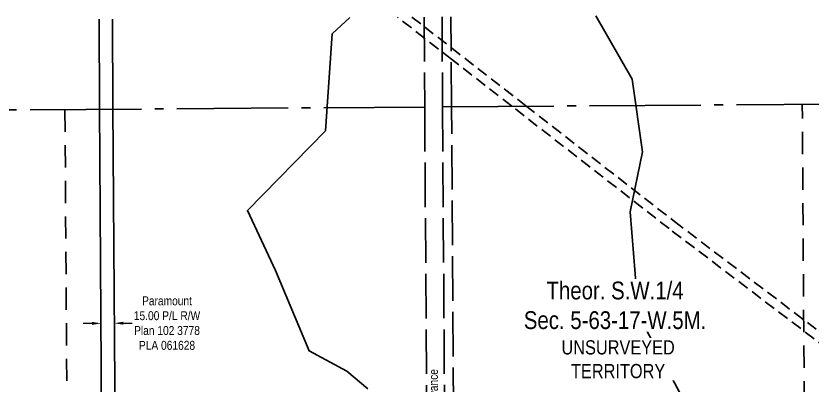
# Model space of a CAD drawing. Extents: x 522868 to 559106, y 6019929 to 6031707.
# Drawn here: x 528937 to 529831, y 6030218 to 6030633 of the extents above; entities that cross this region are included whole.
import ezdxf

# ---------------------------------------------------------------- set-up
doc = ezdxf.new("R2010")
doc.units = 0
doc.header["$LTSCALE"] = 5
doc.header["$PDSIZE"] = 0.5
for name, pattern in [('foc-ACCESSROAD', [3.75, 2.5, -1.25]), ('foc-LSD', [8, 5, -3]), ('foc-QUARTERLINE', [33, 25, -3, 2, -3]), ('foc-UNSURVEYED', [12.5, 10, -2.5])]:
    doc.linetypes.add(name, pattern=pattern)
doc.layers.get('Defpoints').update_dxf_attribs({"color": 9})
for name, color, linetype in [('C-SYMBOL', 7, 'Continuous'), ('F-AR', 190, 'foc-ACCESSROAD'), ('F-RW', 190, 'Continuous'), ('L-ROAD-T', 7, 'Continuous'), ('L-SECQ', 8, 'foc-QUARTERLINE'), ('L-SECTION-LSD', 7, 'foc-LSD'), ('L-UNS-T', 3, 'Continuous'), ('L-USEC', 7, 'foc-UNSURVEYED'), ('WETLAND', 143, 'Continuous')]:
    doc.layers.add(name, color=color, linetype=linetype)
doc.layers.add('F-RW-T', color=190, linetype='Continuous', lineweight=9)
doc.styles.add('175L', font='ARIALN.TTF', dxfattribs={"height": 20})
doc.styles.add('80CG', font='ARIALN.TTF', dxfattribs={"height": 10})
doc.styles.add('80L', font='ARIALN.TTF', dxfattribs={"height": 10})
doc.dimstyles.new('Compass 5 000', dxfattribs={"dimscale": 5, "dimtxt": 9, "dimasz": 2, "dimexe": 0.2, "dimexo": 0.0625, "dimgap": 0.5, "dimtad": 0, "dimtih": 1, "dimtoh": 1, "dimzin": 0, "dimdsep": 46, "dimtxsty": '80CG', "dimcen": 0.1, "dimse1": 1, "dimse2": 1, "dimclrd": 256, "dimclrt": 256, "dimaunit": 1, "dimadec": 4, "dimazin": 0, "dimtfac": 0.06, "dimtofl": 0, "dimtmove": 0, "dimatfit": 1, "dimfxl": 0.2, "dimtolj": 1, "dimtzin": 0, "dimlwd": -1, "dimarcsym": 0})

# ---------------------------------------------------------------- blocks, each defined once
blk = doc.blocks.new('*D50')
at = {"layer": 'Defpoints', "color": 0, "transparency": 16777216}
for p in [(529032.84, 6030302.51), (529047.84, 6030302.6), (529047.94, 6030287.39)]:
    blk.add_point(p, dxfattribs=at)
at = {"layer": 'F-RW-T', "transparency": 16777216}
for p, q in [((529022.94, 6030287.23), (529012.94, 6030287.16)), ((529057.94, 6030287.46), (529067.94, 6030287.52))]:
    blk.add_line(p, q, dxfattribs=at)
for points in [[(529022.93, 6030288.89), (529022.95, 6030285.56), (529032.94, 6030287.29)], [(529057.93, 6030289.12), (529057.95, 6030285.79), (529047.94, 6030287.39)]]:
    blk.add_solid(points, dxfattribs=at)
at = {"layer": 'F-RW-T', "transparency": 16777216, "insert": (529107.03, 6030287.52), "char_height": 10, "width": 530.9929, "attachment_point": 5, "style": '80CG'}
blk.add_mtext('\\A1;Paramount\\P15.00 P/L R/W\\PPlan 102 3778\\PPLA 061628', dxfattribs=at)

msp = doc.modelspace()

# ---------------------------------------------------------------- linework, layer by layer
at = {"layer": 'F-AR'}
for points in [[(531489.765, 6029007.427), (530984.517, 6029391.628), (530754.564, 6029567.123), (530724.248, 6029590.26), (530583.557, 6029697.63), (530543.523, 6029728.179), (530228.344, 6029968.723), (529863.337, 6030247.287), (529670.688, 6030393.78), (529493.804, 6030531.615), (529426.561, 6030584.017), (529396.248, 6030607.639), (529365.87, 6030631.311)], [(529382.039, 6030631.416), (529396.165, 6030620.407), (529426.478, 6030596.782), (529509.947, 6030531.729), (529676.749, 6030401.738), (529869.398, 6030255.245), (530228.259, 6029981.371), (530559.858, 6029728.295), (530599.887, 6029697.751), (530724.163, 6029602.909), (530754.479, 6029579.772), (530978.738, 6029408.621), (530990.579, 6029399.585), (530991.629, 6029398.786), (531494.38, 6029016.484)]]:
    msp.add_lwpolyline(points, dxfattribs=at)
at = {"layer": 'F-RW'}
for points in [[(529026.046, 6028876.042), (529027.987, 6028877.522), (529042.767, 6028888.794), (529042.247, 6028961.774), (529042.19, 6028969.778), (529039.185, 6029391.636), (529037.07, 6029688.585), (529036.849, 6029719.647), (529034.406, 6030062.438), (529031.356, 6030530.541), (529030.713, 6030629.147)], [(529045.711, 6030629.244), (529046.354, 6030530.653), (529049.407, 6030062.546), (529051.849, 6029719.76), (529052.07, 6029688.666), (529054.184, 6029391.743), (529057.19, 6028969.625), (529057.247, 6028961.621), (529057.818, 6028881.409), (529052.932, 6028877.682), (529026.166, 6028857.272)]]:
    msp.add_lwpolyline(points, dxfattribs=at)
at = {"layer": 'L-SECQ', "flags": 128}
for points in [[(528623.222, 6030524.852), (529396.329, 6030530.378)], [(529416.445, 6030530.522), (530189.477, 6030536.048)]]:
    msp.add_lwpolyline(points, dxfattribs=at)
at = {"layer": 'L-SECTION-LSD', "flags": 128}
for points in [[(529825.667, 6029717.488), (529820.286, 6030533.402)], [(528992.481, 6030527.492), (528995.952, 6029986.458)]]:
    msp.add_lwpolyline(points, dxfattribs=at)
at = {"layer": 'L-USEC'}
for p, q in [((529395.671, 6030631.504), (529396.329, 6030530.378)), ((529415.777, 6030631.634), (529416.435, 6030530.509)), ((529426.487, 6030530.593), (529425.828, 6030631.699)), ((529396.329, 6030530.378), (529398.965, 6030124.931)), ((529416.435, 6030530.509), (529419.071, 6030125.062)), ((529429.124, 6030125.148), (529426.487, 6030530.593))]:
    msp.add_line(p, q, dxfattribs=at)
at = {"layer": 'WETLAND', "linetype": 'Continuous'}
for points in [[(529332.612, 6030213.852), (529308.825, 6030233.529), (529266.562, 6030256.393), (529228.729, 6030346.52), (529197.235, 6030414.164), (529284.81, 6030503.507), (529292.506, 6030612.439), (529312.399, 6030630.966)], [(529588.443, 6030632.749), (529629.458, 6030561.845), (529640.902, 6030479.837), (529627.066, 6030412.741), (529636.216, 6030296.375), (529686.354, 6030202.887)]]:
    msp.add_lwpolyline(points, dxfattribs=at)

# ---------------------------------------------------------------- dimensions: what is measured, and where the dimension line sits
at = {"layer": 'F-RW-T'}
dim = msp.add_aligned_dim(p1=(529032.842, 6030302.507), p2=(529047.841, 6030302.605), distance=-15.214, text='Paramount\\P15.00 P/L R/W\\PPlan 102 3778\\PPLA 061628', dimstyle='Compass 5 000', dxfattribs=at)
dim.commit()
dim.dimension.update_dxf_attribs({"geometry": '*D50', "text_midpoint": (529107.026, 6030287.522)})

# ---------------------------------------------------------------- next in the draw order: texts
at = {"layer": 'C-SYMBOL', "color": 3, "insert": (529610.087, 6030334.202), "char_height": 19.98946, "width": 203.13519, "attachment_point": 2, "style": '175L', "bg_fill": 3, "box_fill_scale": 1.15, "bg_fill_color": 256, "bg_fill_true_color": 256, "bg_fill_transparency": 0}
msp.add_mtext('Theor. S.W.1/4 \\PSec. 5-63-17-W.5M.', dxfattribs=at)
at = {"layer": 'L-ROAD-T', "linetype": 'Continuous', "insert": (529401.732, 6030135.935), "char_height": 9.99473, "width": 200.96475, "attachment_point": 2, "rotation": 90.34586, "style": '80L', "bg_fill": 3, "box_fill_scale": 1.15, "bg_fill_color": 256, "bg_fill_true_color": 256, "bg_fill_transparency": 0}
msp.add_mtext('Theoretic Government Road Allowance', dxfattribs=at)
at = {"layer": 'L-UNS-T', "color": 3, "insert": (529613.524, 6030246.864), "char_height": 15.99157, "attachment_point": 5, "style": '80L', "bg_fill": 3, "box_fill_scale": 1.15, "bg_fill_color": 256, "bg_fill_true_color": 256, "bg_fill_transparency": 0}
msp.add_mtext_dynamic_manual_height_columns('\\pxqc;UNSURVEYED TERRITORY', width=126.34714, gutter_width=47.475, heights=[0], dxfattribs=at)

doc.saveas('drawing.dxf')
